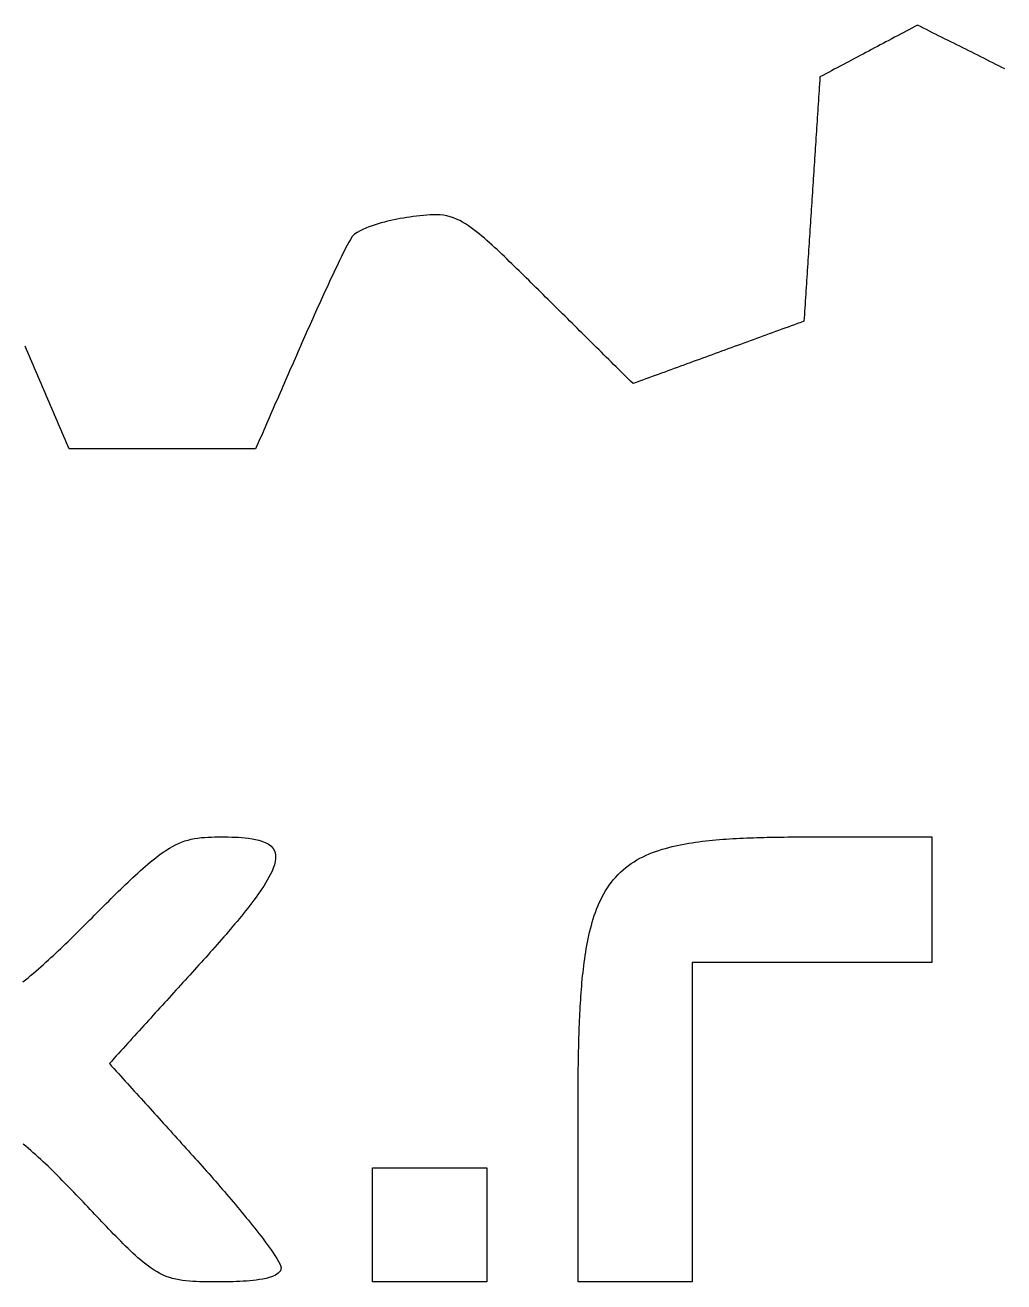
# Model space of a CAD drawing. Extents: x 27 to 125, y 19 to 120.
# Drawn here: x 72.97 to 97.17, y 18.91 to 49.99 of the extents above; entities that cross this region are included whole.
import ezdxf

# ---------------------------------------------------------------- set-up
doc = ezdxf.new("R2010")
doc.units = 0
doc.layers.get('0').update_dxf_attribs({"linetype": 'CONTINUOUS'})

msp = doc.modelspace()

# ---------------------------------------------------------------- linework, layer by layer
at = {"color": 7}
for points in [[(97.193952, 48.911999), (97.119513, 48.949385), (97.045026, 48.986793), (96.970562, 49.024193), (96.896058, 49.061611), (96.82195, 49.09883), (96.747465, 49.136239), (96.67297, 49.173653), (96.598802, 49.210903), (96.524736, 49.2481), (96.450576, 49.285345), (96.37618, 49.322711), (96.301938, 49.359996), (96.227776, 49.397243), (96.153678, 49.434457), (96.079282, 49.471821), (96.005193, 49.509032), (95.930864, 49.546361), (95.856377, 49.58377), (95.781986, 49.621133), (95.707513, 49.658533), (95.633162, 49.695874), (95.559002, 49.733122), (95.484798, 49.770389), (95.410195, 49.807857), (95.335812, 49.845215), (95.261721, 49.882426), (95.187282, 49.919812), (95.112843, 49.957195), (95.03863, 49.994468), (94.9676, 49.956786), (94.896567, 49.919103), (94.825495, 49.881401), (94.754406, 49.843688), (94.683535, 49.80609), (94.612533, 49.768425), (94.54125, 49.730607), (94.470039, 49.692832), (94.398866, 49.655073), (94.328011, 49.617484), (94.256995, 49.57981), (94.18596, 49.542128), (94.115105, 49.504539), (94.044296, 49.466975), (93.973083, 49.429194), (93.902062, 49.39152), (93.831074, 49.35386), (93.760044, 49.316178), (93.689012, 49.278495), (93.61794, 49.240793), (93.546848, 49.20308), (93.475979, 49.165482), (93.404978, 49.127817), (93.333694, 49.089999), (93.262481, 49.052224), (93.19131, 49.014465), (93.120453, 48.976876), (93.049437, 48.939202), (92.978402, 48.90152), (92.907547, 48.863931), (92.836738, 48.826367), (92.765524, 48.788586), (92.694503, 48.750912), (92.623516, 48.713252), (92.618041, 48.629283), (92.612537, 48.54526), (92.607062, 48.461603), (92.601587, 48.377651), (92.596112, 48.293791), (92.590637, 48.210056), (92.585134, 48.125886), (92.579658, 48.041911), (92.574183, 47.958192), (92.568708, 47.874302), (92.563233, 47.790374), (92.55773, 47.706173), (92.552255, 47.622415), (92.54678, 47.53848), (92.541304, 47.454727), (92.535801, 47.370586), (92.530298, 47.286452), (92.524823, 47.20272), (92.519319, 47.118649), (92.513844, 47.034736), (92.508369, 46.950952), (92.502866, 46.866873), (92.497362, 46.782723), (92.491887, 46.698812), (92.486412, 46.615139), (92.480937, 46.531161), (92.475462, 46.447437), (92.469987, 46.363479), (92.464484, 46.279455), (92.45898, 46.195449), (92.453505, 46.111457), (92.448002, 46.027287), (92.442527, 45.943504), (92.437052, 45.859777), (92.431548, 45.775545), (92.426073, 45.691646), (92.420598, 45.607676), (92.415095, 45.523653), (92.40962, 45.439997), (92.404144, 45.356044), (92.398669, 45.272185), (92.393194, 45.188446), (92.387691, 45.104276), (92.382216, 45.020301), (92.376741, 44.936586), (92.371266, 44.852692), (92.36579, 44.768768), (92.360287, 44.684564), (92.354812, 44.600806), (92.349337, 44.51687), (92.343862, 44.433121), (92.338358, 44.348979), (92.332855, 44.264846), (92.32738, 44.181111), (92.321877, 44.097042), (92.316402, 44.013129), (92.310926, 43.929343), (92.305423, 43.845266), (92.29992, 43.761113), (92.294445, 43.677203), (92.28897, 43.59353), (92.283494, 43.509552), (92.278019, 43.425827), (92.272544, 43.341869), (92.267069, 43.257849), (92.261594, 43.17384), (92.256091, 43.089848), (92.250587, 43.005678), (92.245112, 42.921897), (92.239637, 42.838167), (92.234134, 42.753935), (92.228659, 42.670036), (92.150297, 42.641456), (92.072087, 42.612932), (91.993703, 42.584342), (91.915423, 42.555793), (91.837197, 42.527263), (91.759128, 42.49879), (91.680592, 42.470144), (91.602518, 42.441671), (91.524224, 42.413115), (91.445901, 42.384549), (91.367695, 42.356025), (91.28931, 42.327436), (91.210946, 42.298855), (91.132443, 42.270223), (91.054157, 42.241671), (90.976142, 42.213217), (90.897947, 42.184699), (90.81947, 42.156076), (90.740986, 42.127453), (90.662633, 42.098875), (90.584666, 42.070438), (90.506203, 42.041821), (90.427917, 42.013269), (90.349914, 41.984821), (90.271546, 41.956237), (90.193185, 41.927656), (90.115082, 41.899172), (90.036721, 41.870591), (89.958511, 41.842067), (89.880127, 41.813478), (89.801847, 41.784928), (89.72362, 41.756398), (89.645552, 41.727925), (89.567015, 41.699279), (89.488941, 41.670806), (89.410647, 41.642251), (89.332325, 41.613684), (89.254118, 41.58516), (89.175734, 41.556571), (89.097369, 41.52799), (89.018866, 41.499359), (88.940581, 41.470806), (88.862566, 41.442353), (88.784371, 41.413834), (88.705893, 41.385211), (88.62741, 41.356588), (88.549057, 41.32801), (88.47109, 41.299574), (88.392627, 41.270956), (88.314341, 41.242404), (88.236338, 41.213956), (88.15797, 41.185372), (88.079608, 41.156792), (88.001506, 41.128307), (87.941446, 41.187808), (87.881347, 41.247351), (87.82151, 41.306632), (87.761462, 41.366122), (87.701481, 41.425546), (87.641588, 41.484884), (87.581384, 41.544528), (87.521319, 41.604035), (87.46144, 41.663358), (87.401434, 41.722805), (87.341405, 41.782278), (87.281179, 41.841946), (87.221272, 41.901297), (87.161235, 41.960775), (87.10133, 42.020124), (87.041146, 42.079749), (86.980971, 42.139365), (86.921078, 42.198703), (86.860944, 42.258274), (86.800924, 42.317738), (86.740997, 42.377109), (86.680858, 42.436689), (86.620669, 42.49632), (86.560652, 42.555782), (86.500803, 42.615074), (86.440735, 42.674583), (86.380851, 42.733912), (86.320799, 42.793404), (86.260703, 42.852945), (86.200612, 42.912474), (86.140538, 42.971992), (86.080335, 43.031636), (86.020408, 43.091007), (85.96052, 43.150339), (85.900271, 43.210026), (85.840262, 43.269479), (85.780547, 43.328636), (85.720978, 43.387629), (85.661271, 43.44674), (85.601528, 43.505854), (85.541846, 43.564864), (85.482323, 43.623668), (85.422723, 43.68248), (85.362858, 43.741479), (85.302866, 43.800503), (85.243176, 43.859123), (85.183325, 43.917766), (85.123469, 43.976262), (85.063231, 44.034951), (85.003059, 44.093368), (84.942632, 44.151791), (84.882152, 44.209982), (84.821372, 44.268142), (84.760737, 44.325789), (84.699636, 44.38345), (84.63836, 44.440778), (84.57681, 44.497789), (84.514941, 44.554437), (84.452748, 44.61061), (84.389968, 44.66642), (84.326722, 44.721603), (84.262889, 44.776083), (84.198432, 44.82968), (84.132905, 44.882495), (84.06649, 44.93406), (83.998997, 44.984149), (83.930355, 45.032375), (83.860253, 45.07843), (83.78856, 45.121805), (83.714968, 45.161991), (83.639623, 45.198194), (83.562213, 45.229874), (83.482378, 45.256516), (83.401244, 45.277344), (83.318971, 45.292358), (83.235529, 45.301812), (83.151565, 45.306215), (83.067706, 45.306305), (82.983722, 45.302919), (82.89997, 45.296851), (82.816517, 45.288807), (82.73343, 45.279353), (82.650073, 45.268911), (82.566894, 45.257876), (82.483757, 45.246531), (82.404418, 45.235016), (82.325388, 45.222344), (82.246261, 45.208459), (82.167626, 45.193473), (82.08888, 45.177273), (82.010417, 45.159945), (81.932362, 45.141459), (81.854681, 45.121788), (81.777315, 45.100876), (81.700031, 45.078524), (81.623134, 45.054732), (81.547002, 45.029445), (81.471265, 45.002295), (81.39664, 44.973224), (81.322644, 44.94153), (81.250293, 44.906825), (81.179749, 44.867706), (81.113698, 44.822655), (81.056551, 44.76627), (81.012213, 44.695537), (80.971853, 44.622811), (80.932937, 44.549267), (80.894747, 44.475017), (80.857259, 44.400696), (80.820153, 44.326049), (80.783464, 44.251373), (80.7471, 44.176643), (80.710899, 44.101645), (80.674865, 44.026453), (80.638969, 43.95108), (80.603364, 43.875896), (80.567815, 43.800449), (80.532472, 43.725073), (80.497285, 43.649712), (80.462227, 43.574319), (80.427282, 43.498878), (80.392451, 43.423403), (80.357596, 43.347627), (80.32292, 43.27198), (80.288339, 43.196299), (80.253817, 43.120519), (80.219369, 43.044669), (80.185048, 42.968887), (80.15075, 42.892933), (80.116657, 42.817224), (80.082636, 42.741467), (80.048701, 42.665699), (80.014868, 42.589959), (79.981081, 42.514123), (79.947358, 42.438227), (79.913709, 42.362301), (79.880073, 42.286214), (79.846342, 42.209701), (79.812828, 42.13349), (79.779371, 42.057199), (79.745885, 41.980646), (79.71212, 41.903349), (79.678502, 41.826387), (79.644779, 41.749193), (79.611172, 41.672259), (79.577509, 41.595193), (79.543718, 41.517839), (79.509998, 41.440648), (79.476264, 41.363421), (79.442445, 41.286007), (79.408793, 41.208966), (79.375034, 41.131685), (79.341365, 41.054605), (79.30773, 40.977609), (79.274086, 40.900591), (79.240405, 40.823485), (79.206674, 40.746269), (79.172912, 40.668976), (79.139161, 40.591718), (79.105503, 40.514666), (79.071707, 40.437303), (79.037982, 40.360093), (79.004264, 40.282908), (78.970624, 40.205901), (78.937, 40.128922), (78.903206, 40.051562), (78.869419, 39.974219), (78.835814, 39.897285), (78.802092, 39.820089), (78.768375, 39.742904), (78.734547, 39.665462), (78.700861, 39.588347), (78.667161, 39.511202), (78.5848, 39.511202), (78.502448, 39.511202), (78.420045, 39.511202), (78.337768, 39.511202), (78.255492, 39.511202), (78.173267, 39.511202), (78.09088, 39.511202), (78.00879, 39.511202), (77.926717, 39.511202), (77.8443, 39.511202), (77.762142, 39.511202), (77.679841, 39.511202), (77.597516, 39.511202), (77.515333, 39.511202), (77.433085, 39.511202), (77.35071, 39.511202), (77.26831, 39.511202), (77.186155, 39.511202), (77.103724, 39.511202), (77.021292, 39.511202), (76.938988, 39.511202), (76.85661, 39.511202), (76.774198, 39.511202), (76.691606, 39.511202), (76.609406, 39.511202), (76.527293, 39.511202), (76.445175, 39.511202), (76.362568, 39.511202), (76.280208, 39.511202), (76.197855, 39.511202), (76.115452, 39.511202), (76.033176, 39.511202), (75.950899, 39.511202), (75.868674, 39.511202), (75.786288, 39.511202), (75.704198, 39.511202), (75.622125, 39.511202), (75.539707, 39.511202), (75.45755, 39.511202), (75.375248, 39.511202), (75.292924, 39.511202), (75.210741, 39.511202), (75.128493, 39.511202), (75.046118, 39.511202), (74.963717, 39.511202), (74.881562, 39.511202), (74.799131, 39.511202), (74.716699, 39.511202), (74.634395, 39.511202), (74.552017, 39.511202), (74.469605, 39.511202), (74.387013, 39.511202), (74.304813, 39.511202), (74.2227, 39.511202), (74.140582, 39.511202), (74.057976, 39.511202), (74.024961, 39.588285), (73.992082, 39.665047), (73.959175, 39.741879), (73.926192, 39.818889), (73.893127, 39.896088), (73.860146, 39.97309), (73.827084, 40.050283), (73.794078, 40.127341), (73.761179, 40.204154), (73.728134, 40.28131), (73.695142, 40.358337), (73.662148, 40.435373), (73.629088, 40.512563), (73.59613, 40.589508), (73.563218, 40.666352), (73.530308, 40.74319), (73.497381, 40.82007), (73.464443, 40.896975), (73.43153, 40.973816), (73.398538, 41.050843), (73.3656, 41.127751), (73.332566, 41.204874), (73.299557, 41.281943), (73.266503, 41.35912), (73.233494, 41.436189), (73.200565, 41.513069), (73.167618, 41.589992), (73.13466, 41.66694), (73.101753, 41.743775), (73.068711, 41.82092), (73.035739, 41.897902), (73.002713, 41.975013), (72.96971, 42.052066), (72.96971, 42.052066)], [(72.912464, 26.326699), (72.977293, 26.37932), (73.041823, 26.432566), (73.105871, 26.48622), (73.169557, 26.540322), (73.232967, 26.594889), (73.295877, 26.649686), (73.358598, 26.704933), (73.421107, 26.760582), (73.483106, 26.816327), (73.544766, 26.872286), (73.606172, 26.928507), (73.667335, 26.984974), (73.72856, 27.041949), (73.789625, 27.099206), (73.850226, 27.156438), (73.910924, 27.214155), (73.971345, 27.271988), (74.031475, 27.329906), (74.09143, 27.387999), (74.151191, 27.446238), (74.210751, 27.504604), (74.270221, 27.563194), (74.329349, 27.621744), (74.388641, 27.680748), (74.447764, 27.739862), (74.506667, 27.798889), (74.565231, 27.857823), (74.623905, 27.91681), (74.682598, 27.975752), (74.741543, 28.034875), (74.800316, 28.093732), (74.859137, 28.152539), (74.9182, 28.211472), (74.977086, 28.270101), (75.036259, 28.328863), (75.095571, 28.387593), (75.154886, 28.446132), (75.214322, 28.504574), (75.273727, 28.56274), (75.333191, 28.620692), (75.393002, 28.678666), (75.452955, 28.736428), (75.513269, 28.794137), (75.573721, 28.851524), (75.634466, 28.908685), (75.695268, 28.965322), (75.756575, 29.02178), (75.818088, 29.077689), (75.880141, 29.133247), (75.942681, 29.188291), (76.005902, 29.242842), (76.069656, 29.296611), (76.134025, 29.349483), (76.199026, 29.401268), (76.265049, 29.452028), (76.332337, 29.501646), (76.400629, 29.549598), (76.470013, 29.595609), (76.540809, 29.639494), (76.61288, 29.680772), (76.686599, 29.719245), (76.762147, 29.754593), (76.839061, 29.786275), (76.917739, 29.814215), (76.997475, 29.838119), (77.078614, 29.858157), (77.160371, 29.874357), (77.242932, 29.887141), (77.325728, 29.89685), (77.408385, 29.903962), (77.491274, 29.908957), (77.574817, 29.912287), (77.658316, 29.914263), (77.741416, 29.915392), (77.824573, 29.915668), (77.908644, 29.915386), (77.992777, 29.914257), (78.07715, 29.912282), (78.161224, 29.909149), (78.245578, 29.904746), (78.329499, 29.898904), (78.413243, 29.891341), (78.496815, 29.881717), (78.57994, 29.869582), (78.662818, 29.854313), (78.745072, 29.835094), (78.825745, 29.810936), (78.904273, 29.780284), (78.978667, 29.741323), (79.046383, 29.691544), (79.102822, 29.628936), (79.142178, 29.554768), (79.162103, 29.473136), (79.164643, 29.389011), (79.15389, 29.305408), (79.133655, 29.223789), (79.10659, 29.144245), (79.074332, 29.066239), (79.038354, 28.990214), (78.999441, 28.915749), (78.958036, 28.842363), (78.914797, 28.770278), (78.869817, 28.698944), (78.823526, 28.628543), (78.776071, 28.558874), (78.727774, 28.490093), (78.678439, 28.421655), (78.628325, 28.353724), (78.577688, 28.286467), (78.52627, 28.219397), (78.47455, 28.153019), (78.422277, 28.086891), (78.369688, 28.021232), (78.316562, 27.955686), (78.263166, 27.89051), (78.209332, 27.825452), (78.155365, 27.760817), (78.10117, 27.696445), (78.046713, 27.632251), (77.992024, 27.568237), (77.937202, 27.504483), (77.882098, 27.440786), (77.827003, 27.377452), (77.771444, 27.313918), (77.715782, 27.250571), (77.660048, 27.187426), (77.604166, 27.124381), (77.548164, 27.061448), (77.492075, 26.998648), (77.435812, 26.935867), (77.379412, 26.873138), (77.323086, 26.810676), (77.266588, 26.748204), (77.210116, 26.68592), (77.153519, 26.62358), (77.09662, 26.560907), (77.03978, 26.498299), (76.982975, 26.43573), (76.926028, 26.373003), (76.869121, 26.310319), (76.812298, 26.247731), (76.755521, 26.185193), (76.698808, 26.122723), (76.642059, 26.060217), (76.585112, 25.99749), (76.528481, 25.935113), (76.471695, 25.872567), (76.414988, 25.810103), (76.358344, 25.747709), (76.301527, 25.685126), (76.244766, 25.622606), (76.187859, 25.559924), (76.131056, 25.497358), (76.074211, 25.434742), (76.0176, 25.372385), (75.960769, 25.309788), (75.904082, 25.247349), (75.847239, 25.184738), (75.79038, 25.122107), (75.733707, 25.059685), (75.676938, 24.997156), (75.620011, 24.934452), (75.563298, 24.871985), (75.506467, 24.809382), (75.449811, 24.746977), (75.393146, 24.684564), (75.336473, 24.622139), (75.279882, 24.559808), (75.22306, 24.497216), (75.166347, 24.434749), (75.109378, 24.371997), (75.052747, 24.30962), (75.108407, 24.248039), (75.164369, 24.186126), (75.220268, 24.124277), (75.276134, 24.062467), (75.332141, 24.000502), (75.388109, 23.93858), (75.443994, 23.876751), (75.499832, 23.814972), (75.55561, 23.753262), (75.61142, 23.691514), (75.667427, 23.629549), (75.723121, 23.567929), (75.77897, 23.506142), (75.83474, 23.444437), (75.89045, 23.382803), (75.946327, 23.320976), (76.002151, 23.259215), (76.058118, 23.197295), (76.113981, 23.135488), (76.16989, 23.073634), (76.225567, 23.012033), (76.281458, 22.950195), (76.337208, 22.888516), (76.393111, 22.826664), (76.449033, 22.764795), (76.504769, 22.70313), (76.560598, 22.64136), (76.616585, 22.579417), (76.672361, 22.517707), (76.728255, 22.455866), (76.783974, 22.39422), (76.839702, 22.332563), (76.895441, 22.270895), (76.951095, 22.20932), (77.006981, 22.14749), (77.062756, 22.08578), (77.118783, 22.023792), (77.174479, 21.962172), (77.230724, 21.899824), (77.286968, 21.837229), (77.343144, 21.774469), (77.399176, 21.711618), (77.455, 21.648759), (77.510541, 21.585967), (77.566105, 21.522902), (77.62159, 21.45967), (77.676908, 21.39637), (77.732303, 21.332726), (77.787328, 21.26924), (77.842209, 21.205647), (77.896839, 21.142079), (77.951395, 21.078314), (78.006025, 21.014174), (78.060561, 20.949847), (78.114841, 20.885514), (78.16896, 20.821055), (78.22298, 20.756389), (78.27669, 20.691752), (78.330332, 20.62684), (78.383858, 20.561695), (78.436992, 20.496634), (78.489847, 20.431503), (78.542461, 20.366228), (78.595133, 20.300405), (78.647394, 20.234585), (78.699374, 20.168568), (78.751063, 20.102314), (78.802315, 20.035952), (78.853301, 19.969184), (78.903912, 19.902054), (78.95413, 19.834465), (79.003844, 19.766387), (79.052699, 19.698084), (79.100824, 19.629055), (79.147921, 19.559199), (79.193444, 19.48846), (79.236649, 19.41631), (79.275452, 19.341976), (79.300316, 19.261949), (79.280983, 19.183065), (79.228515, 19.120722), (79.160156, 19.075581), (79.085234, 19.042013), (79.007699, 19.01619), (78.928536, 18.995588), (78.848294, 18.978824), (78.767421, 18.964995), (78.686527, 18.953593), (78.605053, 18.944054), (78.523713, 18.936152), (78.442047, 18.929576), (78.36014, 18.924157), (78.278143, 18.919754), (78.196163, 18.916255), (78.11448, 18.913433), (78.032585, 18.911457), (77.950483, 18.910046), (77.868359, 18.909199), (77.786374, 18.908951), (77.702571, 18.908971), (77.618268, 18.909086), (77.533991, 18.909369), (77.450205, 18.909933), (77.36606, 18.911062), (77.282139, 18.913038), (77.198203, 18.91586), (77.114123, 18.919867), (77.030168, 18.925455), (76.946269, 18.933019), (76.862937, 18.942981), (76.78002, 18.955851), (76.697837, 18.972078), (76.616111, 18.992201), (76.535785, 19.016387), (76.456704, 19.044906), (76.379386, 19.07763), (76.303832, 19.114403), (76.230345, 19.154758), (76.158536, 19.198471), (76.088714, 19.244866), (76.020295, 19.293809), (75.953383, 19.344747), (75.88784, 19.397325), (75.82331, 19.451422), (75.759778, 19.506689), (75.697266, 19.562798), (75.63533, 19.619877), (75.574085, 19.677592), (75.513658, 19.735622), (75.453325, 19.794502), (75.393748, 19.853442), (75.334328, 19.912911), (75.275378, 19.972497), (75.216487, 20.032528), (75.157731, 20.092851), (75.099266, 20.153241), (75.041018, 20.213715), (74.982781, 20.274441), (74.924847, 20.335068), (74.866946, 20.395847), (74.809, 20.456824), (74.751043, 20.517934), (74.693439, 20.578775), (74.635673, 20.639862), (74.578021, 20.70089), (74.520357, 20.761971), (74.462685, 20.823087), (74.404697, 20.884555), (74.347801, 20.944744), (74.291029, 21.004538), (74.233992, 21.064341), (74.176791, 21.124026), (74.119531, 21.183467), (74.061887, 21.242985), (74.004399, 21.301998), (73.946758, 21.360807), (73.888704, 21.419651), (73.830397, 21.478342), (73.771986, 21.5367), (73.713269, 21.594897), (73.65442, 21.65273), (73.595289, 21.710309), (73.535766, 21.767698), (73.47607, 21.824645), (73.415858, 21.881428), (73.355403, 21.937732), (73.294449, 21.993733), (73.233077, 22.049291), (73.171617, 22.104037), (73.109509, 22.158384), (73.046779, 22.212215), (72.983516, 22.265341), (72.919511, 22.317812)], [(86.642222, 23.010176), (86.642248, 23.094812), (86.642327, 23.179535), (86.642459, 23.264317), (86.642657, 23.349125), (86.642916, 23.433933), (86.643199, 23.518709), (86.643481, 23.60343), (86.644045, 23.68806), (86.64461, 23.772577), (86.645174, 23.85695), (86.646021, 23.941665), (86.646868, 24.026168), (86.647714, 24.110927), (86.648843, 24.195413), (86.649972, 24.280077), (86.651383, 24.364402), (86.652794, 24.448829), (86.654488, 24.533312), (86.656181, 24.617807), (86.658156, 24.702273), (86.660132, 24.787101), (86.66239, 24.871799), (86.66493, 24.956324), (86.66747, 25.041053), (86.670292, 25.125519), (86.673312, 25.210079), (86.676586, 25.294675), (86.680085, 25.379248), (86.683839, 25.463743), (86.687874, 25.548474), (86.692192, 25.633003), (86.696821, 25.717271), (86.701788, 25.80193), (86.707066, 25.886198), (86.712738, 25.970696), (86.718806, 26.055334), (86.725269, 26.139702), (86.732127, 26.223736), (86.739465, 26.307982), (86.74731, 26.392336), (86.755636, 26.476407), (86.764554, 26.560678), (86.774009, 26.644481), (86.784084, 26.728285), (86.794808, 26.811972), (86.806267, 26.895944), (86.818459, 26.979555), (86.831441, 27.063189), (86.84527, 27.146699), (86.860002, 27.229951), (86.875637, 27.312815), (86.892316, 27.395588), (86.910068, 27.478107), (86.929033, 27.560609), (86.949269, 27.642905), (86.97083, 27.724808), (86.993747, 27.806148), (87.018187, 27.887092), (87.04418, 27.967443), (87.071922, 28.047326), (87.101446, 28.126523), (87.132936, 28.205117), (87.166453, 28.282872), (87.202055, 28.35958), (87.239794, 28.435038), (87.279982, 28.509527), (87.322674, 28.582809), (87.367652, 28.654248), (87.41522, 28.724106), (87.465416, 28.792207), (87.518263, 28.858391), (87.573779, 28.922517), (87.631665, 28.984163), (87.691903, 29.043297), (87.754773, 29.100162), (87.819619, 29.154199), (87.886701, 29.205699), (87.955955, 29.254679), (88.026996, 29.300966), (88.099739, 29.344648), (88.173774, 29.385635), (88.249004, 29.424057), (88.32565, 29.460184), (88.402964, 29.493837), (88.48149, 29.525414), (88.560794, 29.554892), (88.640776, 29.582381), (88.721644, 29.608091), (88.802647, 29.631939), (88.88432, 29.654178), (88.966545, 29.674922), (89.0489, 29.694169), (89.131583, 29.712062), (89.214788, 29.72877), (89.298083, 29.744264), (89.381358, 29.758629), (89.465082, 29.772006), (89.548544, 29.784367), (89.632195, 29.795826), (89.715896, 29.806465), (89.800046, 29.816371), (89.883948, 29.825515), (89.967983, 29.833982), (90.05248, 29.841828), (90.13674, 29.849053), (90.221077, 29.855741), (90.30528, 29.861894), (90.389597, 29.867566), (90.473784, 29.872759), (90.558439, 29.877557), (90.642835, 29.881932), (90.727474, 29.885939), (90.811991, 29.889608), (90.896748, 29.892938), (90.981301, 29.895958), (91.065866, 29.89878), (91.150237, 29.90132), (91.235019, 29.903578), (91.319483, 29.905554), (91.40394, 29.907247), (91.488455, 29.908658), (91.572853, 29.910069), (91.657528, 29.911198), (91.742364, 29.912327), (91.827093, 29.913174), (91.911703, 29.91402), (91.996195, 29.914585), (92.080738, 29.915149), (92.165308, 29.915431), (92.249645, 29.915663), (92.334495, 29.915798), (92.418854, 29.915841), (92.501455, 29.915841), (92.584112, 29.915841), (92.666405, 29.915841), (92.748698, 29.915841), (92.831175, 29.915841), (92.913536, 29.915841), (92.996329, 29.915841), (93.078929, 29.915841), (93.161282, 29.915841), (93.243809, 29.915841), (93.326371, 29.915841), (93.409206, 29.915841), (93.491603, 29.915841), (93.574179, 29.915841), (93.656573, 29.915841), (93.739352, 29.915841), (93.822125, 29.915841), (93.904506, 29.915841), (93.987216, 29.915841), (94.069775, 29.915841), (94.152206, 29.915841), (94.234929, 29.915841), (94.317724, 29.915841), (94.400283, 29.915841), (94.482607, 29.915841), (94.565233, 29.915841), (94.647608, 29.915841), (94.730516, 29.915841), (94.813151, 29.915841), (94.895774, 29.915841), (94.978378, 29.915841), (95.061159, 29.915841), (95.143557, 29.915841), (95.225901, 29.915841), (95.308742, 29.915841), (95.391252, 29.915841), (95.391252, 29.834027), (95.391252, 29.752363), (95.391252, 29.670719), (95.391252, 29.588931), (95.391252, 29.507296), (95.391252, 29.425748), (95.391252, 29.344027), (95.391252, 29.262081), (95.391252, 29.1802), (95.391252, 29.098471), (95.391252, 29.016675), (95.391252, 28.935053), (95.391252, 28.853486), (95.391252, 28.771633), (95.391252, 28.689816), (95.391252, 28.608268), (95.391252, 28.526788), (95.391252, 28.445347), (95.391252, 28.363618), (95.391252, 28.281805), (95.391252, 28.200141), (95.391252, 28.118497), (95.391252, 28.036709), (95.391252, 27.955073), (95.391252, 27.873525), (95.391252, 27.791805), (95.391252, 27.709859), (95.391252, 27.627978), (95.391252, 27.546249), (95.391252, 27.464453), (95.391252, 27.382831), (95.391252, 27.301263), (95.391252, 27.21941), (95.391252, 27.137594), (95.391252, 27.056046), (95.391252, 26.974566), (95.391252, 26.893125), (95.391252, 26.811396), (95.306552, 26.811396), (95.221998, 26.811396), (95.137131, 26.811396), (95.05271, 26.811396), (94.968105, 26.811396), (94.883653, 26.811396), (94.798837, 26.811396), (94.71397, 26.811396), (94.629125, 26.811396), (94.544238, 26.811396), (94.4598, 26.811396), (94.374933, 26.811396), (94.290055, 26.811396), (94.205549, 26.811396), (94.121159, 26.811396), (94.036665, 26.811396), (93.951896, 26.811396), (93.867309, 26.811396), (93.782809, 26.811396), (93.698385, 26.811396), (93.613619, 26.811396), (93.529201, 26.811396), (93.444514, 26.811396), (93.359645, 26.811396), (93.274885, 26.811396), (93.190032, 26.811396), (93.10532, 26.811396), (93.02082, 26.811396), (92.936274, 26.811396), (92.851272, 26.811396), (92.766523, 26.811396), (92.682105, 26.811396), (92.597289, 26.811396), (92.512478, 26.811396), (92.427919, 26.811396), (92.343218, 26.811396), (92.258665, 26.811396), (92.173798, 26.811396), (92.089376, 26.811396), (92.004772, 26.811396), (91.92032, 26.811396), (91.835503, 26.811396), (91.750636, 26.811396), (91.665792, 26.811396), (91.580905, 26.811396), (91.496467, 26.811396), (91.4116, 26.811396), (91.326722, 26.811396), (91.242216, 26.811396), (91.157826, 26.811396), (91.073331, 26.811396), (90.988563, 26.811396), (90.903975, 26.811396), (90.819475, 26.811396), (90.735051, 26.811396), (90.650286, 26.811396), (90.565867, 26.811396), (90.481181, 26.811396), (90.396311, 26.811396), (90.311551, 26.811396), (90.226698, 26.811396), (90.141987, 26.811396), (90.057486, 26.811396), (89.972941, 26.811396), (89.887939, 26.811396), (89.80319, 26.811396), (89.718772, 26.811396), (89.633956, 26.811396), (89.549145, 26.811396), (89.464586, 26.811396), (89.464586, 26.727503), (89.464586, 26.643293), (89.464586, 26.559259), (89.464586, 26.47492), (89.464586, 26.390919), (89.464586, 26.306966), (89.464586, 26.222932), (89.464586, 26.13899), (89.464586, 26.055029), (89.464586, 25.971187), (89.464586, 25.887037), (89.464586, 25.802946), (89.464586, 25.718798), (89.464586, 25.634874), (89.464586, 25.550549), (89.464586, 25.466497), (89.464586, 25.382508), (89.464586, 25.298372), (89.464586, 25.214303), (89.464586, 25.130512), (89.464586, 25.046398), (89.464586, 24.962208), (89.464586, 24.878171), (89.464586, 24.794156), (89.464586, 24.710063), (89.464586, 24.625825), (89.464586, 24.541759), (89.464586, 24.457536), (89.464586, 24.37353), (89.464586, 24.289523), (89.464586, 24.205393), (89.464586, 24.121118), (89.464586, 24.037284), (89.464586, 23.95303), (89.464586, 23.868721), (89.464586, 23.784814), (89.464586, 23.700703), (89.464586, 23.616587), (89.464586, 23.53266), (89.464586, 23.448408), (89.464586, 23.364238), (89.464586, 23.280136), (89.464586, 23.196234), (89.464586, 23.11205), (89.464586, 23.028108), (89.464586, 22.944108), (89.464586, 22.860285), (89.464586, 22.776392), (89.464586, 22.692182), (89.464586, 22.608148), (89.464586, 22.523808), (89.464586, 22.439808), (89.464586, 22.355855), (89.464586, 22.271821), (89.464586, 22.187879), (89.464586, 22.103918), (89.464586, 22.020076), (89.464586, 21.935925), (89.464586, 21.851834), (89.464586, 21.767687), (89.464586, 21.683763), (89.464586, 21.599438), (89.464586, 21.515386), (89.464586, 21.431397), (89.464586, 21.347261), (89.464586, 21.263192), (89.464586, 21.179401), (89.464586, 21.095287), (89.464586, 21.011097), (89.464586, 20.92706), (89.464586, 20.843045), (89.464586, 20.758952), (89.464586, 20.674714), (89.464586, 20.590648), (89.464586, 20.506425), (89.464586, 20.422418), (89.464586, 20.338412), (89.464586, 20.254282), (89.464586, 20.170007), (89.464586, 20.086173), (89.464586, 20.001919), (89.464586, 19.91761), (89.464586, 19.833703), (89.464586, 19.749592), (89.464586, 19.665476), (89.464586, 19.581549), (89.464586, 19.497297), (89.464586, 19.413127), (89.464586, 19.329025), (89.464586, 19.245123), (89.464586, 19.160939), (89.464586, 19.076997), (89.464586, 18.992997), (89.464586, 18.909174), (89.381581, 18.909174), (89.298577, 18.909174), (89.215524, 18.909174), (89.13245, 18.909174), (89.049634, 18.909174), (88.966664, 18.909174), (88.883363, 18.909174), (88.800147, 18.909174), (88.716979, 18.909174), (88.634181, 18.909174), (88.55119, 18.909174), (88.468183, 18.909174), (88.385385, 18.909174), (88.30264, 18.909174), (88.219421, 18.909174), (88.136428, 18.909174), (88.053474, 18.909174), (87.97047, 18.909174), (87.887466, 18.909174), (87.804413, 18.909174), (87.721338, 18.909174), (87.638523, 18.909174), (87.555553, 18.909174), (87.472252, 18.909174), (87.389036, 18.909174), (87.305868, 18.909174), (87.223069, 18.909174), (87.140079, 18.909174), (87.057072, 18.909174), (86.974274, 18.909174), (86.891529, 18.909174), (86.80831, 18.909174), (86.725317, 18.909174), (86.642363, 18.909174), (86.642363, 18.992957), (86.642363, 19.076647), (86.642363, 19.160394), (86.642363, 19.243943), (86.642363, 19.327408), (86.642363, 19.411202), (86.642363, 19.494695), (86.642363, 19.578131), (86.642363, 19.661643), (86.642363, 19.745573), (86.642363, 19.829481), (86.642363, 19.912993), (86.642363, 19.996703), (86.642363, 20.08034), (86.642363, 20.164115), (86.642363, 20.247802), (86.642363, 20.331636), (86.642363, 20.415417), (86.642363, 20.498951), (86.642363, 20.582907), (86.642363, 20.666656), (86.642363, 20.750417), (86.642363, 20.83439), (86.642363, 20.917956), (86.642363, 21.00168), (86.642363, 21.085319), (86.642363, 21.168981), (86.642363, 21.252739), (86.642363, 21.336624), (86.642363, 21.420294), (86.642363, 21.504038), (86.642363, 21.587745), (86.642363, 21.671542), (86.642363, 21.755461), (86.642363, 21.838917), (86.642363, 21.922777), (86.642363, 22.006235), (86.642363, 22.089765), (86.642363, 22.173492), (86.642363, 22.257224), (86.642363, 22.341084), (86.642363, 22.424644), (86.642363, 22.508204), (86.642363, 22.591784), (86.642363, 22.675596), (86.642363, 22.759086), (86.642363, 22.842979), (86.642363, 22.926858), (86.642363, 23.010461), (86.642363, 23.010461)], [(81.562222, 20.32), (81.562222, 20.403004), (81.562222, 20.486009), (81.562222, 20.569061), (81.562222, 20.652136), (81.562222, 20.734951), (81.562222, 20.817922), (81.562222, 20.901223), (81.562222, 20.984439), (81.562222, 21.067607), (81.562222, 21.150405), (81.562222, 21.233395), (81.562222, 21.316402), (81.562222, 21.399201), (81.562222, 21.481946), (81.562222, 21.565164), (81.562222, 21.648158), (81.562222, 21.731111), (81.645227, 21.731111), (81.728231, 21.731111), (81.811283, 21.731111), (81.894358, 21.731111), (81.977174, 21.731111), (82.060144, 21.731111), (82.143445, 21.731111), (82.226661, 21.731111), (82.309829, 21.731111), (82.392627, 21.731111), (82.475618, 21.731111), (82.558625, 21.731111), (82.641423, 21.731111), (82.724168, 21.731111), (82.807387, 21.731111), (82.89038, 21.731111), (82.973333, 21.731111), (83.056338, 21.731111), (83.139342, 21.731111), (83.222394, 21.731111), (83.305469, 21.731111), (83.388285, 21.731111), (83.471255, 21.731111), (83.554556, 21.731111), (83.637772, 21.731111), (83.72094, 21.731111), (83.803738, 21.731111), (83.886729, 21.731111), (83.969736, 21.731111), (84.052534, 21.731111), (84.135279, 21.731111), (84.218498, 21.731111), (84.301491, 21.731111), (84.384444, 21.731111), (84.384444, 21.648107), (84.384444, 21.565102), (84.384444, 21.48205), (84.384444, 21.398975), (84.384444, 21.31616), (84.384444, 21.233189), (84.384444, 21.149889), (84.384444, 21.066673), (84.384444, 20.983504), (84.384444, 20.900706), (84.384444, 20.817716), (84.384444, 20.734709), (84.384444, 20.65191), (84.384444, 20.569166), (84.384444, 20.485947), (84.384444, 20.402954), (84.384444, 20.32), (84.384444, 20.236996), (84.384444, 20.153991), (84.384444, 20.070939), (84.384444, 19.987864), (84.384444, 19.905049), (84.384444, 19.822078), (84.384444, 19.738777), (84.384444, 19.655561), (84.384444, 19.572393), (84.384444, 19.489595), (84.384444, 19.406605), (84.384444, 19.323598), (84.384444, 19.240799), (84.384444, 19.158054), (84.384444, 19.074836), (84.384444, 18.991842), (84.384444, 18.908889), (84.30144, 18.908889), (84.218436, 18.908889), (84.135383, 18.908889), (84.052308, 18.908889), (83.969493, 18.908889), (83.886523, 18.908889), (83.803222, 18.908889), (83.720006, 18.908889), (83.636838, 18.908889), (83.554039, 18.908889), (83.471049, 18.908889), (83.388042, 18.908889), (83.305244, 18.908889), (83.222499, 18.908889), (83.13928, 18.908889), (83.056287, 18.908889), (82.973333, 18.908889), (82.890329, 18.908889), (82.807325, 18.908889), (82.724272, 18.908889), (82.641197, 18.908889), (82.558382, 18.908889), (82.475411, 18.908889), (82.392111, 18.908889), (82.308895, 18.908889), (82.225727, 18.908889), (82.142928, 18.908889), (82.059938, 18.908889), (81.976931, 18.908889), (81.894132, 18.908889), (81.811388, 18.908889), (81.728169, 18.908889), (81.645176, 18.908889), (81.562222, 18.908889), (81.562222, 18.991893), (81.562222, 19.074898), (81.562222, 19.15795), (81.562222, 19.241025), (81.562222, 19.32384), (81.562222, 19.406811), (81.562222, 19.490111), (81.562222, 19.573327), (81.562222, 19.656496), (81.562222, 19.739294), (81.562222, 19.822284), (81.562222, 19.905291), (81.562222, 19.98809), (81.562222, 20.070834), (81.562222, 20.154053), (81.562222, 20.237046), (81.562222, 20.32), (81.562222, 20.32)]]:
    msp.add_lwpolyline(points, dxfattribs=at)

doc.saveas('drawing.dxf')
